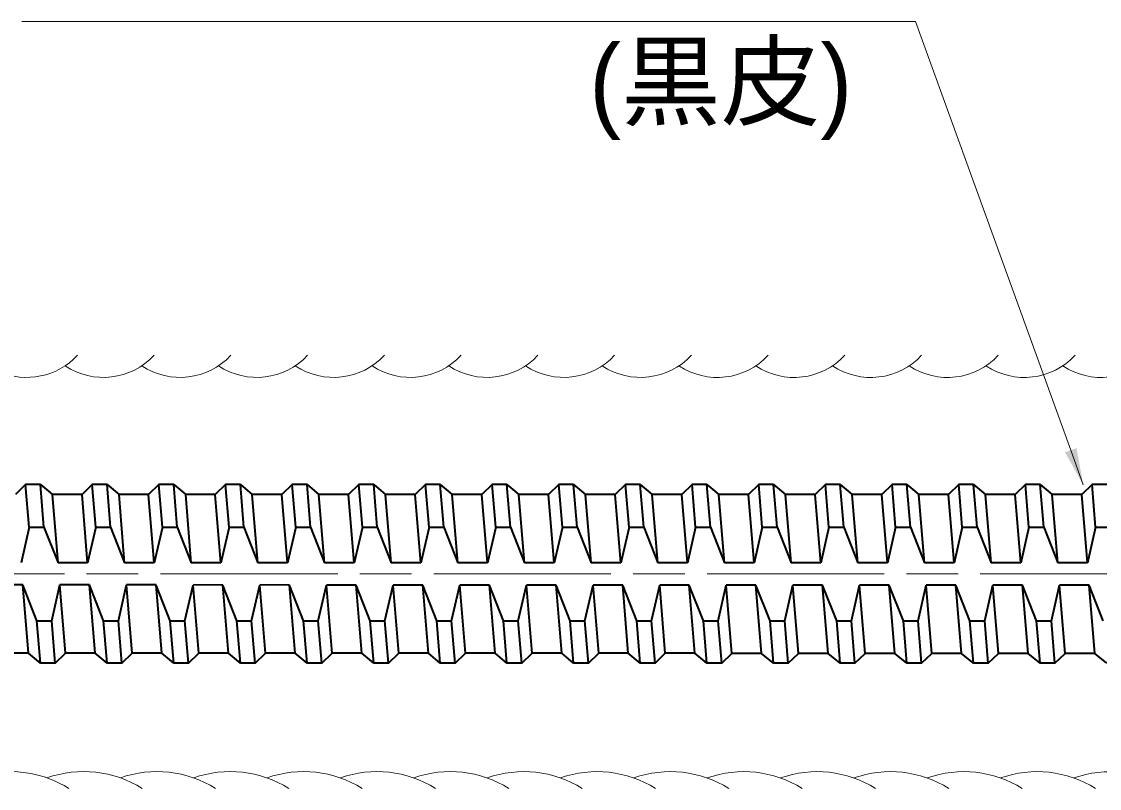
# Model space of a CAD drawing. Units: millimetres at full size, sheet at 1:2; details may follow other scales. Extents: x 2048 to 3730, y 1125 to 2313.
# Drawn here: x 3212.8 to 3358.8, y 1957 to 2060.8 of the extents above; entities that cross this region are included whole.
import ezdxf
from ezdxf.enums import TextEntityAlignment as Align

# ---------------------------------------------------------------- set-up
doc = ezdxf.new("R2010")
doc.units = ezdxf.units.MM
doc.header["$LTSCALE"] = 2
doc.linetypes.add('CHAIN', pattern=[18.5, 12, -1.5, 3.5, -1.5])
for name, color, linetype, lineweight in [('1 外形線', 7, 'Continuous', 35), ('2 細い実線', 2, 'Continuous', 20), ('4中心線', 1, 'CHAIN', 15), ('6寸法線', 4, 'Continuous', 13)]:
    doc.layers.add(name, color=color, linetype=linetype, lineweight=lineweight)
doc.styles.add('ＭＳ Ｐゴシック', font='')
doc.styles.get('ＭＳ Ｐゴシック').set_extended_font_data('MS PGothic')

# ---------------------------------------------------------------- blocks, each defined once
blk = doc.blocks.new('filled_arrow')
at = {"color": 0, "linetype": 'Continuous', "lineweight": -2}
blk.add_solid([(7.5, 1.25), (0, 0), (7.5, -1.25)], dxfattribs=at)

msp = doc.modelspace()

# ---------------------------------------------------------------- linework, layer by layer
at = {"layer": '1 外形線'}
for p, q in [((3213.366, 1998.124), (3211.973, 1996.774)), ((3213.841, 1992.374), (3213.366, 1998.124)), ((3215.366, 1998.123), (3213.366, 1998.124)), ((3215.841, 1992.373), (3215.366, 1998.123)), ((3215.366, 1998.123), (3216.983, 1996.774)), ((3222.39, 1998.123), (3220.997, 1996.774)), ((3222.865, 1992.373), (3222.39, 1998.123)), ((3224.39, 1998.123), (3222.39, 1998.123)), ((3224.865, 1992.373), (3224.39, 1998.123)), ((3224.39, 1998.123), (3226.007, 1996.774)), ((3231.414, 1998.123), (3230.02, 1996.773)), ((3233.414, 1998.123), (3231.414, 1998.123)), ((3231.889, 1992.373), (3231.414, 1998.123)), ((3233.889, 1992.373), (3233.414, 1998.123)), ((3233.414, 1998.123), (3235.031, 1996.773)), ((3240.438, 1998.122), (3239.044, 1996.773)), ((3240.913, 1992.373), (3240.438, 1998.122)), ((3242.438, 1998.122), (3240.438, 1998.122)), ((3242.913, 1992.372), (3242.438, 1998.122)), ((3242.438, 1998.122), (3244.055, 1996.773)), ((3249.462, 1998.122), (3248.068, 1996.772)), ((3249.937, 1992.372), (3249.462, 1998.122)), ((3251.462, 1998.122), (3249.462, 1998.122)), ((3251.937, 1992.372), (3251.462, 1998.122)), ((3251.462, 1998.122), (3253.078, 1996.772)), ((3258.485, 1998.122), (3257.092, 1996.772)), ((3258.961, 1992.372), (3258.485, 1998.122)), ((3260.485, 1998.121), (3258.485, 1998.122)), ((3260.961, 1992.371), (3260.485, 1998.121)), ((3260.485, 1998.121), (3262.102, 1996.772)), ((3267.509, 1998.121), (3266.116, 1996.771)), ((3267.984, 1992.371), (3267.509, 1998.121)), ((3269.509, 1998.121), (3267.509, 1998.121)), ((3269.984, 1992.371), (3269.509, 1998.121)), ((3269.509, 1998.121), (3271.126, 1996.771)), ((3276.533, 1998.121), (3275.14, 1996.771)), ((3277.008, 1992.371), (3276.533, 1998.121)), ((3278.533, 1998.12), (3276.533, 1998.121)), ((3279.008, 1992.37), (3278.533, 1998.12)), ((3278.533, 1998.12), (3280.15, 1996.771)), ((3285.557, 1998.12), (3284.163, 1996.77)), ((3286.032, 1992.37), (3285.557, 1998.12)), ((3287.557, 1998.12), (3285.557, 1998.12)), ((3288.032, 1992.37), (3287.557, 1998.12)), ((3287.557, 1998.12), (3289.174, 1996.771)), ((3294.581, 1998.12), (3293.187, 1996.77)), ((3295.056, 1992.37), (3294.581, 1998.12)), ((3296.581, 1998.119), (3294.581, 1998.12)), ((3297.056, 1992.369), (3296.581, 1998.119)), ((3296.581, 1998.119), (3298.198, 1996.77)), ((3303.605, 1998.119), (3302.211, 1996.77)), ((3304.08, 1992.369), (3303.605, 1998.119)), ((3305.605, 1998.119), (3303.605, 1998.119)), ((3306.08, 1992.369), (3305.605, 1998.119)), ((3305.605, 1998.119), (3307.221, 1996.77)), ((3312.628, 1998.119), (3311.235, 1996.769)), ((3314.628, 1998.119), (3312.628, 1998.119)), ((3313.104, 1992.369), (3312.628, 1998.119)), ((3315.104, 1992.369), (3314.628, 1998.119)), ((3314.628, 1998.119), (3316.245, 1996.769)), ((3321.652, 1998.118), (3320.259, 1996.769)), ((3322.127, 1992.369), (3321.652, 1998.118)), ((3323.652, 1998.118), (3321.652, 1998.118)), ((3324.127, 1992.368), (3323.652, 1998.118)), ((3323.652, 1998.118), (3325.269, 1996.769)), ((3330.676, 1998.118), (3329.283, 1996.768)), ((3331.151, 1992.368), (3330.676, 1998.118)), ((3332.676, 1998.118), (3330.676, 1998.118)), ((3333.151, 1992.368), (3332.676, 1998.118)), ((3332.676, 1998.118), (3334.293, 1996.768)), ((3339.7, 1998.117), (3338.306, 1996.768)), ((3340.175, 1992.368), (3339.7, 1998.117)), ((3341.7, 1998.117), (3339.7, 1998.117)), ((3342.175, 1992.367), (3341.7, 1998.117)), ((3341.7, 1998.117), (3343.317, 1996.768)), ((3348.724, 1998.117), (3347.33, 1996.767)), ((3349.199, 1992.367), (3348.724, 1998.117)), ((3350.724, 1998.117), (3348.724, 1998.117)), ((3351.199, 1992.367), (3350.724, 1998.117)), ((3350.724, 1998.117), (3352.341, 1996.767)), ((3357.748, 1998.117), (3356.354, 1996.767)), ((3358.223, 1992.367), (3357.748, 1998.117)), ((3359.748, 1998.116), (3357.748, 1998.117)), ((3217.747, 1987.524), (3216.983, 1996.774)), ((3220.997, 1996.774), (3216.983, 1996.774)), ((3221.761, 1987.524), (3220.996, 1996.773)), ((3226.771, 1987.523), (3226.007, 1996.774)), ((3230.021, 1996.774), (3226.007, 1996.774)), ((3230.785, 1987.523), (3230.02, 1996.772)), ((3235.795, 1987.523), (3235.031, 1996.773)), ((3239.044, 1996.773), (3235.031, 1996.773)), ((3239.809, 1987.523), (3239.044, 1996.772)), ((3244.819, 1987.522), (3244.055, 1996.773)), ((3248.068, 1996.773), (3244.055, 1996.773)), ((3248.833, 1987.522), (3248.068, 1996.772)), ((3253.843, 1987.522), (3253.078, 1996.772)), ((3257.092, 1996.772), (3253.078, 1996.772)), ((3257.856, 1987.522), (3257.092, 1996.771)), ((3266.116, 1996.772), (3262.102, 1996.772)), ((3262.866, 1987.522), (3262.102, 1996.772)), ((3266.88, 1987.521), (3266.116, 1996.771)), ((3271.89, 1987.521), (3271.126, 1996.771)), ((3275.14, 1996.771), (3271.126, 1996.771)), ((3275.904, 1987.521), (3275.139, 1996.77)), ((3280.914, 1987.521), (3280.15, 1996.771)), ((3284.163, 1996.771), (3280.15, 1996.771)), ((3284.928, 1987.52), (3284.163, 1996.77)), ((3289.938, 1987.52), (3289.174, 1996.771)), ((3293.187, 1996.77), (3289.174, 1996.771)), ((3293.952, 1987.52), (3293.187, 1996.769)), ((3298.962, 1987.52), (3298.198, 1996.77)), ((3302.211, 1996.77), (3298.198, 1996.77)), ((3302.975, 1987.52), (3302.211, 1996.769)), ((3311.235, 1996.77), (3307.221, 1996.77)), ((3307.986, 1987.519), (3307.221, 1996.77)), ((3311.999, 1987.519), (3311.235, 1996.768)), ((3320.259, 1996.769), (3316.245, 1996.769)), ((3317.009, 1987.519), (3316.245, 1996.769)), ((3321.023, 1987.519), (3320.259, 1996.768)), ((3329.283, 1996.769), (3325.269, 1996.769)), ((3326.033, 1987.518), (3325.269, 1996.769)), ((3330.047, 1987.518), (3329.282, 1996.768)), ((3338.306, 1996.768), (3334.293, 1996.768)), ((3335.057, 1987.518), (3334.293, 1996.768)), ((3339.071, 1987.518), (3338.306, 1996.767)), ((3347.33, 1996.768), (3343.317, 1996.768)), ((3344.081, 1987.518), (3343.317, 1996.768)), ((3348.095, 1987.517), (3347.33, 1996.767)), ((3356.354, 1996.767), (3352.341, 1996.767)), ((3353.105, 1987.517), (3352.341, 1996.767)), ((3357.119, 1987.517), (3356.354, 1996.766)), ((3213.841, 1992.374), (3212.737, 1987.524)), ((3213.841, 1992.374), (3215.841, 1992.373)), ((3215.841, 1992.373), (3217.747, 1987.524)), ((3222.865, 1992.373), (3221.761, 1987.523)), ((3222.865, 1992.373), (3224.865, 1992.373)), ((3224.865, 1992.373), (3226.771, 1987.523)), ((3231.889, 1992.373), (3230.785, 1987.523)), ((3231.889, 1992.373), (3233.889, 1992.373)), ((3233.889, 1992.373), (3235.795, 1987.523)), ((3240.913, 1992.373), (3239.809, 1987.522)), ((3240.913, 1992.373), (3242.913, 1992.372)), ((3242.913, 1992.372), (3244.819, 1987.522)), ((3249.937, 1992.372), (3248.832, 1987.522)), ((3249.937, 1992.372), (3251.937, 1992.372)), ((3251.937, 1992.372), (3253.843, 1987.522)), ((3258.961, 1992.372), (3257.856, 1987.522)), ((3258.961, 1992.372), (3260.961, 1992.371)), ((3260.961, 1992.371), (3262.866, 1987.522)), ((3267.984, 1992.371), (3266.88, 1987.521)), ((3267.984, 1992.371), (3269.984, 1992.371)), ((3269.984, 1992.371), (3271.89, 1987.521)), ((3277.008, 1992.371), (3275.904, 1987.521)), ((3277.008, 1992.371), (3279.008, 1992.37)), ((3279.008, 1992.37), (3280.914, 1987.521)), ((3286.032, 1992.37), (3284.928, 1987.52)), ((3286.032, 1992.37), (3288.032, 1992.37)), ((3288.032, 1992.37), (3289.938, 1987.52)), ((3295.056, 1992.37), (3293.952, 1987.52)), ((3295.056, 1992.37), (3297.056, 1992.369)), ((3297.056, 1992.369), (3298.962, 1987.52)), ((3304.08, 1992.369), (3302.975, 1987.519)), ((3304.08, 1992.369), (3306.08, 1992.369)), ((3306.08, 1992.369), (3307.986, 1987.519)), ((3313.104, 1992.369), (3311.999, 1987.519)), ((3313.104, 1992.369), (3315.104, 1992.369)), ((3315.104, 1992.369), (3317.009, 1987.519)), ((3322.127, 1992.369), (3321.023, 1987.518)), ((3322.127, 1992.369), (3324.127, 1992.368)), ((3324.127, 1992.368), (3326.033, 1987.518)), ((3331.151, 1992.368), (3330.047, 1987.518)), ((3331.151, 1992.368), (3333.151, 1992.368)), ((3333.151, 1992.368), (3335.057, 1987.518)), ((3340.175, 1992.368), (3339.071, 1987.518)), ((3340.175, 1992.368), (3342.175, 1992.367)), ((3342.175, 1992.367), (3344.081, 1987.518)), ((3349.199, 1992.367), (3348.095, 1987.517)), ((3349.199, 1992.367), (3351.199, 1992.367)), ((3351.199, 1992.367), (3353.105, 1987.517)), ((3358.223, 1992.367), (3357.118, 1987.517)), ((3358.223, 1992.367), (3360.223, 1992.366)), ((3221.761, 1987.524), (3217.747, 1987.524)), ((3230.785, 1987.523), (3226.771, 1987.523)), ((3239.809, 1987.523), (3235.795, 1987.523)), ((3248.833, 1987.522), (3244.819, 1987.522)), ((3257.856, 1987.522), (3253.843, 1987.522)), ((3266.88, 1987.521), (3262.866, 1987.522)), ((3275.904, 1987.521), (3271.89, 1987.521)), ((3284.928, 1987.52), (3280.914, 1987.521)), ((3293.952, 1987.52), (3289.938, 1987.52)), ((3302.975, 1987.52), (3298.962, 1987.52)), ((3311.999, 1987.519), (3307.986, 1987.519)), ((3321.023, 1987.519), (3317.009, 1987.519)), ((3330.047, 1987.518), (3326.033, 1987.518)), ((3339.071, 1987.518), (3335.057, 1987.518)), ((3348.095, 1987.517), (3344.081, 1987.518)), ((3357.119, 1987.517), (3353.105, 1987.517)), ((3212.985, 1984.523), (3208.971, 1984.524)), ((3214.891, 1979.674), (3212.985, 1984.523)), ((3213.749, 1975.274), (3212.985, 1984.523)), ((3216.891, 1979.674), (3217.995, 1984.523)), ((3222.009, 1984.523), (3217.995, 1984.524)), ((3218.759, 1975.274), (3217.995, 1984.523)), ((3223.914, 1979.673), (3222.009, 1984.523)), ((3222.773, 1975.274), (3222.009, 1984.523)), ((3225.914, 1979.674), (3227.019, 1984.523)), ((3231.032, 1984.523), (3227.019, 1984.524)), ((3227.783, 1975.273), (3227.019, 1984.523)), ((3231.797, 1975.273), (3231.032, 1984.523)), ((3232.938, 1979.673), (3231.032, 1984.522)), ((3234.938, 1979.673), (3236.043, 1984.522)), ((3240.056, 1984.522), (3236.043, 1984.523)), ((3236.807, 1975.273), (3236.043, 1984.522)), ((3241.962, 1979.672), (3240.056, 1984.522)), ((3240.821, 1975.273), (3240.056, 1984.522)), ((3243.962, 1979.673), (3245.066, 1984.522)), ((3245.831, 1975.273), (3245.066, 1984.522)), ((3249.08, 1984.522), (3245.067, 1984.523)), ((3249.844, 1975.272), (3249.08, 1984.522)), ((3250.986, 1979.672), (3249.08, 1984.521)), ((3252.986, 1979.672), (3254.09, 1984.521)), ((3258.104, 1984.521), (3254.09, 1984.522)), ((3254.855, 1975.272), (3254.09, 1984.521)), ((3260.01, 1979.671), (3258.104, 1984.521)), ((3258.868, 1975.272), (3258.104, 1984.521)), ((3262.01, 1979.672), (3263.114, 1984.521)), ((3267.128, 1984.521), (3263.114, 1984.522)), ((3263.878, 1975.272), (3263.114, 1984.521)), ((3269.034, 1979.671), (3267.128, 1984.521)), ((3267.892, 1975.271), (3267.128, 1984.521)), ((3271.034, 1979.671), (3272.138, 1984.52)), ((3276.152, 1984.52), (3272.138, 1984.521)), ((3272.902, 1975.271), (3272.138, 1984.52)), ((3278.057, 1979.67), (3276.152, 1984.52)), ((3276.916, 1975.271), (3276.152, 1984.52)), ((3280.057, 1979.671), (3281.162, 1984.52)), ((3285.175, 1984.52), (3281.162, 1984.521)), ((3281.926, 1975.271), (3281.162, 1984.52)), ((3285.94, 1975.271), (3285.175, 1984.52)), ((3289.081, 1979.67), (3290.186, 1984.519)), ((3294.199, 1984.519), (3290.186, 1984.52)), ((3290.95, 1975.27), (3290.186, 1984.519)), ((3296.105, 1979.67), (3294.199, 1984.519)), ((3294.964, 1975.27), (3294.199, 1984.519)), ((3298.105, 1979.67), (3299.209, 1984.519)), ((3299.974, 1975.27), (3299.209, 1984.519)), ((3303.223, 1984.519), (3299.21, 1984.52)), ((3305.129, 1979.669), (3303.223, 1984.519)), ((3303.987, 1975.27), (3303.223, 1984.519)), ((3307.129, 1979.67), (3308.233, 1984.519)), ((3312.247, 1984.519), (3308.233, 1984.52)), ((3308.998, 1975.269), (3308.233, 1984.519)), ((3313.011, 1975.269), (3312.247, 1984.519)), ((3314.153, 1979.669), (3312.247, 1984.518)), ((3316.153, 1979.669), (3317.257, 1984.518)), ((3321.271, 1984.518), (3317.257, 1984.519)), ((3318.021, 1975.269), (3317.257, 1984.518)), ((3323.177, 1979.668), (3321.271, 1984.518)), ((3322.035, 1975.269), (3321.271, 1984.518)), ((3325.177, 1979.669), (3326.281, 1984.518)), ((3330.295, 1984.518), (3326.281, 1984.519)), ((3327.045, 1975.269), (3326.281, 1984.518)), ((3331.059, 1975.268), (3330.295, 1984.518)), ((3332.2, 1979.668), (3330.295, 1984.517)), ((3334.2, 1979.668), (3335.305, 1984.517)), ((3339.318, 1984.517), (3335.305, 1984.518)), ((3336.069, 1975.268), (3335.305, 1984.517)), ((3341.224, 1979.667), (3339.318, 1984.517)), ((3340.083, 1975.268), (3339.318, 1984.517)), ((3343.224, 1979.668), (3344.329, 1984.517)), ((3348.342, 1984.517), (3344.329, 1984.518)), ((3345.093, 1975.268), (3344.329, 1984.517)), ((3350.248, 1979.667), (3348.342, 1984.517)), ((3349.107, 1975.267), (3348.342, 1984.517)), ((3352.248, 1979.667), (3353.352, 1984.516)), ((3354.117, 1975.267), (3353.352, 1984.516)), ((3357.366, 1984.516), (3353.353, 1984.517)), ((3359.272, 1979.666), (3357.366, 1984.516)), ((3358.13, 1975.267), (3357.366, 1984.516)), ((3214.891, 1979.674), (3216.891, 1979.674)), ((3215.366, 1973.924), (3214.891, 1979.674)), ((3217.366, 1973.923), (3216.891, 1979.674)), ((3223.914, 1979.673), (3225.914, 1979.674)), ((3224.39, 1973.923), (3223.914, 1979.673)), ((3226.39, 1973.923), (3225.914, 1979.674)), ((3232.938, 1979.673), (3234.938, 1979.673)), ((3233.413, 1973.923), (3232.938, 1979.673)), ((3235.413, 1973.922), (3234.938, 1979.673)), ((3241.962, 1979.672), (3243.962, 1979.673)), ((3242.437, 1973.922), (3241.962, 1979.672)), ((3244.437, 1973.922), (3243.962, 1979.673)), ((3250.986, 1979.672), (3252.986, 1979.672)), ((3251.461, 1973.922), (3250.986, 1979.672)), ((3253.461, 1973.922), (3252.986, 1979.672)), ((3260.01, 1979.671), (3262.01, 1979.672)), ((3260.485, 1973.922), (3260.01, 1979.671)), ((3262.485, 1973.921), (3262.01, 1979.672)), ((3269.034, 1979.671), (3271.034, 1979.671)), ((3269.509, 1973.921), (3269.034, 1979.671)), ((3271.509, 1973.921), (3271.034, 1979.671)), ((3278.057, 1979.67), (3280.057, 1979.671)), ((3278.533, 1973.921), (3278.057, 1979.67)), ((3280.533, 1973.92), (3280.057, 1979.671)), ((3287.081, 1979.67), (3289.081, 1979.67)), ((3287.556, 1973.92), (3287.081, 1979.67)), ((3289.556, 1973.92), (3289.081, 1979.67)), ((3296.105, 1979.67), (3298.105, 1979.67)), ((3296.58, 1973.92), (3296.105, 1979.67)), ((3298.58, 1973.919), (3298.105, 1979.67)), ((3305.129, 1979.669), (3307.129, 1979.67)), ((3305.604, 1973.919), (3305.129, 1979.669)), ((3307.604, 1973.919), (3307.129, 1979.67)), ((3314.153, 1979.669), (3316.153, 1979.669)), ((3314.628, 1973.919), (3314.153, 1979.669)), ((3316.628, 1973.918), (3316.153, 1979.669)), ((3323.177, 1979.668), (3325.177, 1979.669)), ((3323.652, 1973.918), (3323.177, 1979.668)), ((3325.652, 1973.918), (3325.177, 1979.669)), ((3332.2, 1979.668), (3334.2, 1979.668)), ((3332.676, 1973.918), (3332.2, 1979.668)), ((3334.675, 1973.918), (3334.2, 1979.668)), ((3341.224, 1979.667), (3343.224, 1979.668)), ((3341.699, 1973.918), (3341.224, 1979.667)), ((3343.699, 1973.917), (3343.224, 1979.668)), ((3350.248, 1979.667), (3352.248, 1979.667)), ((3350.723, 1973.917), (3350.248, 1979.667)), ((3352.723, 1973.917), (3352.248, 1979.667)), ((3213.749, 1975.274), (3209.735, 1975.274)), ((3215.366, 1973.924), (3213.749, 1975.274)), ((3217.366, 1973.923), (3218.759, 1975.274)), ((3222.773, 1975.274), (3218.759, 1975.274)), ((3224.39, 1973.923), (3222.773, 1975.274)), ((3226.39, 1973.923), (3227.783, 1975.273)), ((3231.797, 1975.273), (3227.783, 1975.273)), ((3233.413, 1973.923), (3231.797, 1975.273)), ((3235.413, 1973.922), (3236.807, 1975.273)), ((3240.821, 1975.273), (3236.807, 1975.273)), ((3242.437, 1973.922), (3240.821, 1975.273)), ((3244.437, 1973.922), (3245.831, 1975.273)), ((3249.844, 1975.272), (3245.831, 1975.273)), ((3251.461, 1973.922), (3249.844, 1975.272)), ((3253.461, 1973.922), (3254.855, 1975.272)), ((3258.868, 1975.272), (3254.855, 1975.272)), ((3260.485, 1973.922), (3258.868, 1975.272)), ((3262.485, 1973.921), (3263.878, 1975.272)), ((3267.892, 1975.271), (3263.878, 1975.272)), ((3269.509, 1973.921), (3267.892, 1975.271)), ((3271.509, 1973.921), (3272.902, 1975.271)), ((3276.916, 1975.271), (3272.902, 1975.271)), ((3278.533, 1973.921), (3276.916, 1975.271)), ((3280.533, 1973.92), (3281.926, 1975.271)), ((3285.94, 1975.271), (3281.926, 1975.271)), ((3287.556, 1973.92), (3285.94, 1975.271)), ((3289.556, 1973.92), (3290.95, 1975.27)), ((3294.964, 1975.27), (3290.95, 1975.27)), ((3296.58, 1973.92), (3294.964, 1975.27)), ((3298.58, 1973.919), (3299.974, 1975.27)), ((3303.987, 1975.27), (3299.974, 1975.27)), ((3305.604, 1973.919), (3303.987, 1975.27)), ((3307.604, 1973.919), (3308.998, 1975.269)), ((3313.011, 1975.269), (3308.998, 1975.269)), ((3314.628, 1973.919), (3313.011, 1975.269)), ((3316.628, 1973.918), (3318.021, 1975.269)), ((3322.035, 1975.269), (3318.021, 1975.269)), ((3323.652, 1973.918), (3322.035, 1975.269)), ((3325.652, 1973.918), (3327.045, 1975.269)), ((3331.059, 1975.268), (3327.045, 1975.269)), ((3332.676, 1973.918), (3331.059, 1975.268)), ((3334.675, 1973.918), (3336.069, 1975.268)), ((3340.083, 1975.268), (3336.069, 1975.268)), ((3341.699, 1973.918), (3340.083, 1975.268)), ((3343.699, 1973.917), (3345.093, 1975.268)), ((3349.107, 1975.267), (3345.093, 1975.268)), ((3350.723, 1973.917), (3349.107, 1975.267)), ((3352.723, 1973.917), (3354.117, 1975.267)), ((3358.13, 1975.267), (3354.117, 1975.267)), ((3359.747, 1973.917), (3358.13, 1975.267)), ((3217.366, 1973.923), (3215.366, 1973.924)), ((3226.39, 1973.923), (3224.39, 1973.923)), ((3235.413, 1973.922), (3233.413, 1973.923)), ((3244.437, 1973.922), (3242.437, 1973.922)), ((3253.461, 1973.922), (3251.461, 1973.922)), ((3262.485, 1973.921), (3260.485, 1973.922)), ((3271.509, 1973.921), (3269.509, 1973.921)), ((3280.533, 1973.92), (3278.533, 1973.921)), ((3289.556, 1973.92), (3287.556, 1973.92)), ((3298.58, 1973.919), (3296.58, 1973.92)), ((3307.604, 1973.919), (3305.604, 1973.919)), ((3316.628, 1973.918), (3314.628, 1973.919)), ((3325.652, 1973.918), (3323.652, 1973.918)), ((3334.675, 1973.918), (3332.676, 1973.918)), ((3343.699, 1973.917), (3341.699, 1973.918)), ((3352.723, 1973.917), (3350.723, 1973.917))]:
    msp.add_line(p, q, dxfattribs=at)
at = {"layer": '1 外形線', "color": 2}
msp.add_line((3287.081, 1979.67), (3285.175, 1984.52), dxfattribs=at)
at = {"layer": '2 細い実線'}
for centre, radius, start, end in [((3213.508, 2021.993), 9.363, 246.12529, 317.16496), ((3223.898, 2021.993), 9.363, 236.29838, 317.16496), ((3234.288, 2021.993), 9.363, 236.29838, 317.16496), ((3244.678, 2021.992), 9.363, 236.29838, 317.16496), ((3255.068, 2021.992), 9.363, 236.29838, 317.16496), ((3265.458, 2021.992), 9.363, 236.29838, 317.16496), ((3275.848, 2021.991), 9.363, 236.29838, 317.16496), ((3286.239, 2021.991), 9.363, 236.29838, 317.16496), ((3296.629, 2021.991), 9.363, 236.29838, 317.16496), ((3307.019, 2021.99), 9.363, 236.29838, 317.16496), ((3317.409, 2021.99), 9.363, 236.29838, 317.16496), ((3327.799, 2021.989), 9.363, 236.29838, 317.16496), ((3338.189, 2021.989), 9.363, 236.29838, 317.16496), ((3348.579, 2021.989), 9.363, 236.29838, 317.16496), ((3358.969, 2021.988), 9.363, 236.29838, 317.16496), ((3211.29, 1944.307), 14.948, 58.00507, 102.95559), ((3221.22, 1944.307), 14.948, 58.00507, 109.39787), ((3231.15, 1944.306), 14.948, 58.00507, 109.39787), ((3241.08, 1944.305), 14.948, 58.00507, 109.39787), ((3251.01, 1944.305), 14.948, 58.00507, 109.39787), ((3260.94, 1944.304), 14.948, 58.00507, 109.39787), ((3270.869, 1944.304), 14.948, 58.00507, 109.39787), ((3280.799, 1944.303), 14.948, 58.00507, 109.39787), ((3290.729, 1944.302), 14.948, 58.00507, 109.39787), ((3300.659, 1944.302), 14.948, 58.00507, 109.39787), ((3310.589, 1944.301), 14.948, 58.00507, 109.39787), ((3320.519, 1944.301), 14.948, 58.00507, 109.39787), ((3330.449, 1944.3), 14.948, 58.00507, 109.39787), ((3340.379, 1944.299), 14.948, 58.00507, 109.39787), ((3350.309, 1944.299), 14.948, 58.00507, 109.39787), ((3360.239, 1944.298), 14.948, 58.00507, 109.39787)]:
    msp.add_arc(centre, radius, start, end, dxfattribs=at)
at = {"layer": '4中心線'}
msp.add_line((3625.618, 1986.041), (2261.035, 1986.041), dxfattribs=at)
at = {"layer": '6寸法線'}
msp.add_lwpolyline([(3356.567, 1998.067), (3354.864, 2002.768), (3333.835, 2060.815), (3212.843, 2060.815)], dxfattribs=at)

# ---------------------------------------------------------------- block references
at = {"layer": '6寸法線', "xscale": 0.667, "yscale": 0.667, "rotation": 109.9}
msp.add_blockref('filled_arrow', (3356.567, 1998.067), dxfattribs=at)

# ---------------------------------------------------------------- texts
at = {"layer": '6寸法線', "color": 7, "style": 'ＭＳ Ｐゴシック'}
msp.add_text('(黒皮)', height=9.897, dxfattribs=at).set_placement((3289.67, 2044.796), align=Align.BOTTOM_LEFT)

doc.saveas('drawing.dxf')
